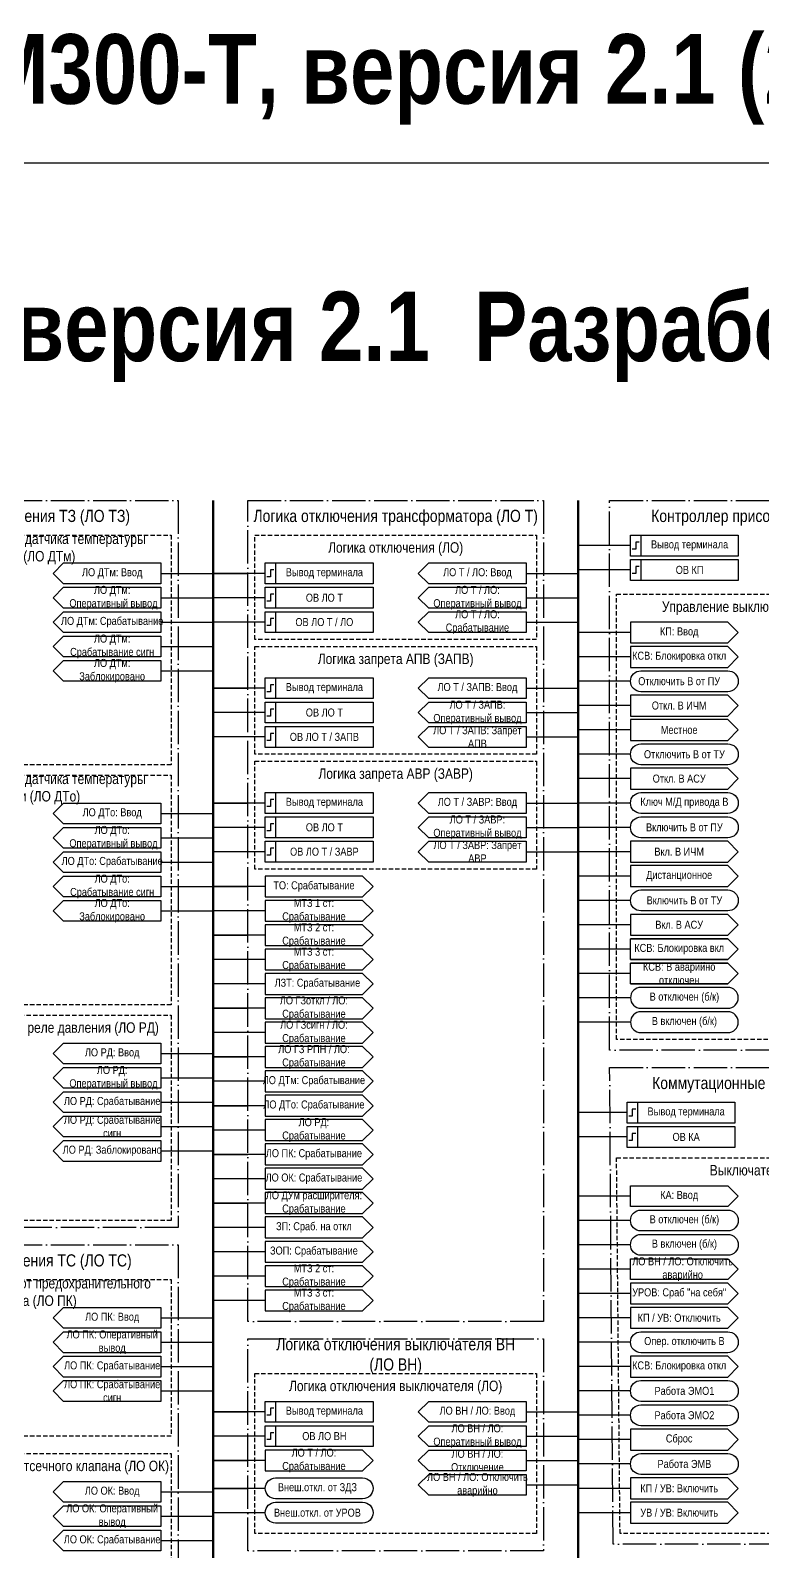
# Model space of a CAD drawing. Header units: millimetres. Extents: x -1595 to 2157, y 0 to 879.
# Drawn here: x -1082.5 to -872, y 441.8 to 879.1 of the extents above; entities that cross this region are included whole.
import ezdxf

# ---------------------------------------------------------------- set-up
doc = ezdxf.new("R2010")
doc.units = ezdxf.units.MM
doc.linetypes.add('ACAD_ISO04W100', pattern=[30, 24, -3, 0, -3])
doc.linetypes.add('штриховая2', pattern=[0.375, 0.25, -0.125])
doc.layers.add('TEXT', color=7, linetype='Continuous', lineweight=25)
doc.layers.add('Основная', color=7, linetype='Continuous')
doc.styles.add('2.5_Gost_RD', font='ARIALN.TTF', dxfattribs={"height": 2.5})
doc.styles.add('3.5_Gost_RD', font='ARIALN.TTF', dxfattribs={"height": 3.5})

msp = doc.modelspace()

# ---------------------------------------------------------------- linework, layer by layer
at = {"lineweight": 100, "ltscale": 100}
for p, q in [((-1030, 744), (-1030, 112)), ((-925, 744), (-925, 112))]:
    msp.add_line(p, q, dxfattribs=at)
at = {"ltscale": 100}
for p, q in [((-910, 731), (-925, 731)), ((-1045, 723), (-1030, 723)), ((-1015, 723), (-1030, 723)), ((-1030, 723), (-1020, 723)), ((-940, 723), (-925, 723)), ((-910, 724), (-925, 724)), ((-1045, 716), (-1030, 716)), ((-1015, 716), (-1030, 716)), ((-940, 716), (-925, 716)), ((-1045, 709), (-1030, 709)), ((-1015, 709), (-1030, 709)), ((-940, 709), (-925, 709)), ((-910, 706), (-925, 706)), ((-1045, 702), (-1030, 702)), ((-910, 699), (-925, 699)), ((-1045, 695), (-1030, 695)), ((-910, 692), (-925, 692)), ((-1015, 690), (-1030, 690)), ((-1030, 690), (-1020, 690)), ((-940, 690), (-925, 690)), ((-1015, 683), (-1030, 683)), ((-940, 683), (-925, 683)), ((-910, 685), (-925, 685)), ((-968, 679), (-971, 676)), ((-910, 678), (-925, 678)), ((-1015, 676), (-1030, 676)), ((-971, 676), (-968, 673)), ((-940, 676), (-925, 676)), ((-910, 671), (-925, 671)), ((-910, 664), (-925, 664)), ((-1015, 657), (-1030, 657)), ((-1030, 657), (-1020, 657)), ((-940, 657), (-925, 657)), ((-910, 657), (-925, 657)), ((-1045, 654), (-1030, 654)), ((-1015, 650), (-1030, 650)), ((-940, 650), (-925, 650)), ((-910, 650), (-925, 650)), ((-1045, 647), (-1030, 647)), ((-1015, 643), (-1030, 643)), ((-968, 646), (-971, 643)), ((-971, 643), (-968, 640)), ((-940, 643), (-925, 643)), ((-910, 643), (-925, 643)), ((-1045, 640), (-1030, 640)), ((-910, 636), (-925, 636)), ((-1045, 633), (-1030, 633)), ((-1015, 633), (-1030, 633)), ((-1030, 633), (-1020, 633)), ((-1045, 626), (-1030, 626)), ((-1015, 626), (-1030, 626)), ((-910, 629), (-925, 629)), ((-910, 622), (-925, 622)), ((-1015, 619), (-1030, 619)), ((-1030, 619), (-1020, 619)), ((-910, 615), (-925, 615)), ((-1015, 612), (-1030, 612)), ((-910, 608), (-925, 608)), ((-1015, 605), (-1030, 605)), ((-910, 601), (-925, 601)), ((-1015, 598), (-1030, 598)), ((-1030, 598), (-1020, 598)), ((-1015, 591), (-1030, 591)), ((-910, 594), (-925, 594)), ((-1045, 585), (-1030, 585)), ((-1015, 584), (-1030, 584)), ((-1030, 584), (-1020, 584)), ((-1045, 578), (-1030, 578)), ((-1015, 577), (-1030, 577)), ((-1045, 571), (-1030, 571)), ((-1015, 570), (-1030, 570)), ((-1030, 570), (-1020, 570)), ((-911, 568), (-925, 568)), ((-1045, 564), (-1030, 564)), ((-1015, 563), (-1030, 563)), ((-911, 561), (-925, 561)), ((-1045, 557), (-1030, 557)), ((-1015, 556), (-1030, 556)), ((-1030, 556), (-1020, 556)), ((-1015, 549), (-1030, 549)), ((-910, 544), (-925, 544)), ((-1015, 542), (-1030, 542)), ((-1030, 542), (-1020, 542)), ((-1015, 535), (-1030, 535)), ((-910, 537), (-925, 537)), ((-910, 530), (-925, 530)), ((-1015, 528), (-1030, 528)), ((-1015, 521), (-1030, 521)), ((-910, 523), (-925, 523)), ((-910, 516), (-925, 516)), ((-1015, 514), (-1030, 514)), ((-1045, 509), (-1030, 509)), ((-910, 509), (-925, 509)), ((-1045, 502), (-1030, 502)), ((-910, 502), (-925, 502)), ((-1045, 495), (-1030, 495)), ((-910, 495), (-925, 495)), ((-1045, 488), (-1030, 488)), ((-910, 488), (-925, 488)), ((-1015, 482), (-1030, 482)), ((-1030, 482), (-1020, 482)), ((-940, 482), (-925, 482)), ((-910, 481), (-925, 481)), ((-1015, 475), (-1030, 475)), ((-940, 475), (-925, 475)), ((-910, 474), (-925, 474)), ((-1015, 468), (-1030, 468)), ((-1030, 468), (-1020, 468)), ((-940, 468), (-925, 468)), ((-910, 467), (-925, 467)), ((-1015, 460), (-1030, 460)), ((-1030, 460), (-1020, 460)), ((-940, 461), (-925, 461)), ((-910, 460), (-925, 460)), ((-1045, 459), (-1030, 459)), ((-1045, 452), (-1030, 452)), ((-1015, 453), (-1030, 453)), ((-910, 453), (-925, 453)), ((-1045, 445), (-1030, 445))]:
    msp.add_line(p, q, dxfattribs=at)
at = {"color": 3, "ltscale": 100}
msp.add_lwpolyline([(-1595, 841), (-580, 841), (-580, 0), (-1595, 0)], close=True, dxfattribs=at)
at = {"color": 251, "linetype": 'ACAD_ISO04W100', "lineweight": 30, "ltscale": 0.4, "true_color": 0x58595b}
for points in [[(-1125, 744), (-1040, 744), (-1040, 535), (-1125, 535)], [(-1020, 744), (-935, 744), (-935, 508), (-1020, 508)], [(-916, 744), (-831, 744), (-831, 586), (-916, 586)], [(-916, 581), (-831, 581), (-830, 444), (-915, 444)], [(-1125, 530), (-1040, 530), (-1040, 370), (-1125, 370)], [(-1020, 503), (-935, 503), (-935, 442), (-1020, 442)]]:
    msp.add_lwpolyline(points, close=True, dxfattribs=at)
at = {"linetype": 'штриховая2', "ltscale": 5}
for points in [[(-1123, 734), (-1042, 734), (-1042, 668), (-1123, 668)], [(-1018, 734), (-937, 734), (-937, 704), (-1018, 704)], [(-914, 717), (-833, 717), (-833, 589), (-914, 589)], [(-1018, 702), (-937, 702), (-937, 671), (-1018, 671)], [(-1123, 665), (-1042, 665), (-1042, 599), (-1123, 599)], [(-1018, 669), (-937, 669), (-937, 638), (-1018, 638)], [(-1123, 596), (-1042, 596), (-1042, 537), (-1123, 537)], [(-914, 555), (-833, 555), (-832, 447), (-913, 447)], [(-1123, 520), (-1042, 520), (-1042, 475), (-1123, 475)], [(-1018, 493), (-937, 493), (-937, 447), (-1018, 447)], [(-1123, 470), (-1042, 470), (-1042, 425), (-1123, 425)]]:
    msp.add_lwpolyline(points, close=True, dxfattribs=at)
at = {"ltscale": 100}
for points in [[(-910, 734), (-879, 734), (-879, 728), (-910, 728)], [(-910, 734), (-907, 734), (-907, 728), (-910, 728)], [(-1015, 726), (-1012, 726), (-1012, 720), (-1015, 720)], [(-1015, 726), (-984, 726), (-984, 720), (-1015, 720)], [(-910, 727), (-879, 727), (-879, 721), (-910, 721)], [(-910, 727), (-907, 727), (-907, 721), (-910, 721)], [(-1015, 719), (-1012, 719), (-1012, 713), (-1015, 713)], [(-1015, 719), (-984, 719), (-984, 713), (-1015, 713)], [(-1015, 712), (-1012, 712), (-1012, 706), (-1015, 706)], [(-1015, 712), (-984, 712), (-984, 706), (-1015, 706)], [(-1015, 693), (-1012, 693), (-1012, 687), (-1015, 687)], [(-1015, 693), (-984, 693), (-984, 687), (-1015, 687)], [(-910, 688), (-910, 682), (-882, 682), (-879, 685), (-882, 688)], [(-1015, 686), (-1012, 686), (-1012, 680), (-1015, 680)], [(-1015, 686), (-984, 686), (-984, 680), (-1015, 680)], [(-1015, 679), (-1012, 679), (-1012, 673), (-1015, 673)], [(-1015, 679), (-984, 679), (-984, 673), (-1015, 673)], [(-910, 681), (-910, 675), (-882, 675), (-879, 678), (-882, 681)], [(-910, 667), (-910, 661), (-882, 661), (-879, 664), (-882, 667)], [(-1015, 660), (-1012, 660), (-1012, 654), (-1015, 654)], [(-1015, 660), (-984, 660), (-984, 654), (-1015, 654)], [(-1015, 653), (-1012, 653), (-1012, 647), (-1015, 647)], [(-1015, 653), (-984, 653), (-984, 647), (-1015, 647)], [(-1015, 646), (-1012, 646), (-1012, 640), (-1015, 640)], [(-1015, 646), (-984, 646), (-984, 640), (-1015, 640)], [(-910, 646), (-910, 640), (-882, 640), (-879, 643), (-882, 646)], [(-910, 639), (-910, 633), (-882, 633), (-879, 636), (-882, 639)], [(-910, 625), (-910, 619), (-882, 619), (-879, 622), (-882, 625)], [(-911, 571), (-908, 571), (-908, 565), (-911, 565)], [(-911, 571), (-880, 571), (-880, 565), (-911, 565)], [(-911, 564), (-908, 564), (-908, 558), (-911, 558)], [(-911, 564), (-880, 564), (-880, 558), (-911, 558)], [(-882, 541), (-910, 541), (-910, 547), (-882, 547), (-879, 544)], [(-882, 520), (-910, 520), (-910, 526), (-882, 526), (-879, 523)], [(-910, 519), (-910, 513), (-882, 513), (-879, 516), (-882, 519)], [(-910, 512), (-910, 506), (-882, 506), (-879, 509), (-882, 512)], [(-910, 498), (-910, 492), (-882, 492), (-879, 495), (-882, 498)], [(-1015, 485), (-1012, 485), (-1012, 479), (-1015, 479)], [(-1015, 485), (-984, 485), (-984, 479), (-1015, 479)], [(-1015, 478), (-1012, 478), (-1012, 472), (-1015, 472)], [(-1015, 478), (-984, 478), (-984, 472), (-1015, 472)], [(-910, 477), (-910, 471), (-882, 471), (-879, 474), (-882, 477)], [(-910, 463), (-910, 457), (-882, 457), (-879, 460), (-882, 463)], [(-910, 456), (-910, 450), (-882, 450), (-879, 453), (-882, 456)]]:
    msp.add_lwpolyline(points, close=True, dxfattribs=at)
at = {"lineweight": 30, "ltscale": 100}
for points in [[(-907.5, 732), (-908.5, 732), (-908.5, 730), (-909.5, 730)], [(-1012.5, 724), (-1013.5, 724), (-1013.5, 722), (-1014.5, 722)], [(-907.5, 725), (-908.5, 725), (-908.5, 723), (-909.5, 723)], [(-1012.5, 717), (-1013.5, 717), (-1013.5, 715), (-1014.5, 715)], [(-1012.5, 710), (-1013.5, 710), (-1013.5, 708), (-1014.5, 708)], [(-1012.5, 691), (-1013.5, 691), (-1013.5, 689), (-1014.5, 689)], [(-1012.5, 684), (-1013.5, 684), (-1013.5, 682), (-1014.5, 682)], [(-1012.5, 677), (-1013.5, 677), (-1013.5, 675), (-1014.5, 675)], [(-1012.5, 658), (-1013.5, 658), (-1013.5, 656), (-1014.5, 656)], [(-1012.5, 651), (-1013.5, 651), (-1013.5, 649), (-1014.5, 649)], [(-1012.5, 644), (-1013.5, 644), (-1013.5, 642), (-1014.5, 642)], [(-908.5, 569), (-909.5, 569), (-909.5, 567), (-910.5, 567)], [(-908.5, 562), (-909.5, 562), (-909.5, 560), (-910.5, 560)], [(-1012.5, 483), (-1013.5, 483), (-1013.5, 481), (-1014.5, 481)], [(-1012.5, 476), (-1013.5, 476), (-1013.5, 474), (-1014.5, 474)]]:
    msp.add_lwpolyline(points, dxfattribs=at)
at = {"ltscale": 100}
for points in [[(-1076, 723), (-1073, 726), (-1045, 726), (-1045, 720), (-1073, 720), (-1076, 723)], [(-971, 723), (-968, 726), (-940, 726), (-940, 720), (-968, 720), (-971, 723)], [(-1076, 716), (-1073, 719), (-1045, 719), (-1045, 713), (-1073, 713), (-1076, 716)], [(-971, 716), (-968, 719), (-940, 719), (-940, 713), (-968, 713), (-971, 716)], [(-1076, 709), (-1073, 712), (-1045, 712), (-1045, 706), (-1073, 706), (-1076, 709)], [(-1076, 702), (-1073, 705), (-1045, 705), (-1045, 699), (-1073, 699), (-1076, 702)], [(-1076, 695), (-1073, 698), (-1045, 698), (-1045, 692), (-1073, 692), (-1076, 695)], [(-971, 690), (-968, 693), (-940, 693), (-940, 687), (-968, 687), (-971, 690)], [(-971, 683), (-968, 686), (-940, 686), (-940, 680), (-968, 680), (-971, 683)], [(-971, 676), (-968, 679), (-940, 679), (-940, 673), (-968, 673), (-971, 676)], [(-1076, 654), (-1073, 657), (-1045, 657), (-1045, 651), (-1073, 651), (-1076, 654)], [(-971, 657), (-968, 660), (-940, 660), (-940, 654), (-968, 654), (-971, 657)], [(-971, 650), (-968, 653), (-940, 653), (-940, 647), (-968, 647), (-971, 650)], [(-1076, 647), (-1073, 650), (-1045, 650), (-1045, 644), (-1073, 644), (-1076, 647)], [(-1076, 640), (-1073, 643), (-1045, 643), (-1045, 637), (-1073, 637), (-1076, 640)], [(-971, 643), (-968, 646), (-940, 646), (-940, 640), (-968, 640), (-971, 643)], [(-1076, 633), (-1073, 636), (-1045, 636), (-1045, 630), (-1073, 630), (-1076, 633)], [(-984, 633), (-987, 636), (-1015, 636), (-1015, 630), (-987, 630), (-984, 633)], [(-1076, 626), (-1073, 629), (-1045, 629), (-1045, 623), (-1073, 623), (-1076, 626)], [(-984, 626), (-987, 629), (-1015, 629), (-1015, 623), (-987, 623), (-984, 626)], [(-984, 619), (-987, 622), (-1015, 622), (-1015, 616), (-987, 616), (-984, 619)], [(-910, 612), (-882, 612), (-879, 615), (-882, 618), (-910, 618), (-882, 618), (-879, 615), (-882, 612), (-910, 612), (-910, 618)], [(-984, 612), (-987, 615), (-1015, 615), (-1015, 609), (-987, 609), (-984, 612)], [(-984, 605), (-987, 608), (-1015, 608), (-1015, 602), (-987, 602), (-984, 605)], [(-910, 605), (-882, 605), (-879, 608), (-882, 611), (-910, 611), (-882, 611), (-879, 608), (-882, 605), (-910, 605), (-910, 611)], [(-984, 598), (-987, 601), (-1015, 601), (-1015, 595), (-987, 595), (-984, 598)], [(-984, 591), (-987, 594), (-1015, 594), (-1015, 588), (-987, 588), (-984, 591)], [(-1076, 585), (-1073, 588), (-1045, 588), (-1045, 582), (-1073, 582), (-1076, 585)], [(-984, 584), (-987, 587), (-1015, 587), (-1015, 581), (-987, 581), (-984, 584)], [(-1076, 578), (-1073, 581), (-1045, 581), (-1045, 575), (-1073, 575), (-1076, 578)], [(-984, 577), (-987, 580), (-1015, 580), (-1015, 574), (-987, 574), (-984, 577)], [(-1076, 571), (-1073, 574), (-1045, 574), (-1045, 568), (-1073, 568), (-1076, 571)], [(-984, 570), (-987, 573), (-1015, 573), (-1015, 567), (-987, 567), (-984, 570)], [(-1076, 564), (-1073, 567), (-1045, 567), (-1045, 561), (-1073, 561), (-1076, 564)], [(-984, 563), (-987, 566), (-1015, 566), (-1015, 560), (-987, 560), (-984, 563)], [(-1076, 557), (-1073, 560), (-1045, 560), (-1045, 554), (-1073, 554), (-1076, 557)], [(-984, 556), (-987, 559), (-1015, 559), (-1015, 553), (-987, 553), (-984, 556)], [(-984, 549), (-987, 552), (-1015, 552), (-1015, 546), (-987, 546), (-984, 549)], [(-984, 542), (-987, 545), (-1015, 545), (-1015, 539), (-987, 539), (-984, 542)], [(-984, 535), (-987, 538), (-1015, 538), (-1015, 532), (-987, 532), (-984, 535)], [(-984, 528), (-987, 531), (-1015, 531), (-1015, 525), (-987, 525), (-984, 528)], [(-984, 521), (-987, 524), (-1015, 524), (-1015, 518), (-987, 518), (-984, 521)], [(-984, 514), (-987, 517), (-1015, 517), (-1015, 511), (-987, 511), (-984, 514)], [(-1076, 509), (-1073, 512), (-1045, 512), (-1045, 506), (-1073, 506), (-1076, 509)], [(-1076, 502), (-1073, 505), (-1045, 505), (-1045, 499), (-1073, 499), (-1076, 502)], [(-1076, 495), (-1073, 498), (-1045, 498), (-1045, 492), (-1073, 492), (-1076, 495)], [(-1076, 488), (-1073, 491), (-1045, 491), (-1045, 485), (-1073, 485), (-1076, 488)], [(-971, 482), (-968, 485), (-940, 485), (-940, 479), (-968, 479), (-971, 482)], [(-971, 475), (-968, 478), (-940, 478), (-940, 472), (-968, 472), (-971, 475)], [(-984, 468), (-987, 471), (-1015, 471), (-1015, 465), (-987, 465), (-984, 468)], [(-1076, 459), (-1073, 462), (-1045, 462), (-1045, 456), (-1073, 456), (-1076, 459)], [(-1076, 452), (-1073, 455), (-1045, 455), (-1045, 449), (-1073, 449), (-1076, 452)], [(-1076, 445), (-1073, 448), (-1045, 448), (-1045, 442), (-1073, 442), (-1076, 445)]]:
    msp.add_lwpolyline(points, dxfattribs=at)
for points in [[(-907, 689, -1), (-907, 695), (-882, 695, -1), (-882, 689)], [(-907, 668, -1), (-907, 674), (-882, 674, -1), (-882, 668)], [(-907, 654, -1), (-907, 660), (-882, 660, -1), (-882, 654)], [(-907, 647, -1), (-907, 653), (-882, 653, -1), (-882, 647)], [(-907, 626, -1), (-907, 632), (-882, 632, -1), (-882, 626)], [(-907, 598), (-882, 598, 1), (-882, 604), (-907, 604, 1)], [(-907, 591), (-882, 591, 1), (-882, 597), (-907, 597, 1)], [(-907, 534, -1), (-907, 540), (-882, 540, -1), (-882, 534)], [(-907, 527, -1), (-907, 533), (-882, 533, -1), (-882, 527)], [(-907, 499, -1), (-907, 505), (-882, 505, -1), (-882, 499)], [(-907, 485, -1), (-907, 491), (-882, 491, -1), (-882, 485)], [(-907, 478, -1), (-907, 484), (-882, 484, -1), (-882, 478)], [(-907, 464, -1), (-907, 470), (-882, 470, -1), (-882, 464)], [(-1012, 457, -1), (-1012, 463), (-987, 463, -1), (-987, 457)], [(-1012, 450, -1), (-1012, 456), (-987, 456, -1), (-987, 450)]]:
    msp.add_lwpolyline(points, format="xyb", close=True, dxfattribs=at)
at = {"layer": 'TEXT', "ltscale": 100}
for points in [[(-910, 709), (-910, 703), (-882, 703), (-879, 706), (-882, 709)], [(-910, 702), (-910, 696), (-882, 696), (-879, 699), (-882, 702)]]:
    msp.add_lwpolyline(points, close=True, dxfattribs=at)
at = {"layer": 'Основная', "ltscale": 100}
for points in [[(-940, 712), (-940, 706), (-968, 706), (-971, 709), (-968, 712)], [(-940, 471), (-940, 465), (-968, 465), (-971, 468), (-968, 471)], [(-940, 464), (-940, 458), (-968, 458), (-971, 461), (-968, 464)]]:
    msp.add_lwpolyline(points, close=True, dxfattribs=at)

# ---------------------------------------------------------------- texts
at = {"ltscale": 100, "attachment_point": 5}
for s, insert, char_height, width, style in [('{\\fArial Narrow|b1|i0|c204|p34;ФСУ ЮНИТ-М300-Т, версия 2.1 (21.07.25)}', (-1003, 865), 20, 1350, '2.5_Gost_RD'), ('{\\fArial Narrow|b1|i0|c204|p34;ФСУ ЮНИТ-М300-Т, версия 2.1  Разработка  версии 2.2}', (-1003, 791), 20, 1350, '2.5_Gost_RD'), ('Логика отключения (ЛО)', (-977.5, 730), 3, 81, '3.5_Gost_RD'), ('Логика запрета АПВ (ЗАПВ)', (-977.5, 698), 3, 81, '3.5_Gost_RD'), ('Отключить В от ПУ', (-896, 692), 2.3, 28, '2.5_Gost_RD'), ('Откл. В ИЧМ', (-896, 685), 2.3, 28, '2.5_Gost_RD'), ('Местное', (-896, 678), 2.3, 28, '2.5_Gost_RD'), ('Отключить В от ТУ', (-894.5, 671), 2.3, 31, '2.5_Gost_RD'), ('Логика запрета АВР (ЗАВР)', (-977.5, 665), 3, 81, '3.5_Gost_RD'), ('Откл. В АСУ', (-896, 664), 2.3, 28, '2.5_Gost_RD'), ('Ключ М/Д привода В', (-894.5, 657), 2.3, 31, '2.5_Gost_RD'), ('Включить В от ПУ', (-894.5, 650), 2.3, 31, '2.5_Gost_RD'), ('Вкл. В ИЧМ', (-896, 643), 2.3, 28, '2.5_Gost_RD'), ('Дистанционное', (-896, 636), 2.3, 28, '2.5_Gost_RD'), ('Включить В от ТУ', (-894.5, 629), 2.3, 31, '2.5_Gost_RD'), ('МТЗ 1 ст: Срабатывание ', (-1001, 626), 2.3, 28, '2.5_Gost_RD'), ('МТЗ 2 ст: Срабатывание ', (-1001, 619), 2.3, 28, '2.5_Gost_RD'), ('Вкл. В АСУ', (-896, 622), 2.3, 28, '2.5_Gost_RD'), ('МТЗ 3 ст: Срабатывание ', (-1001, 612), 2.3, 28, '2.5_Gost_RD'), ('ЛЗТ: Срабатывание ', (-1000, 605), 2.3, 28, '2.5_Gost_RD'), ('ЛО ПК: Срабатывание', (-1001, 556), 2.3, 26.5331, '2.5_Gost_RD'), ('ЛО ОК: Срабатывание', (-1001, 549), 2.3, 26.3606, '2.5_Gost_RD'), ('ЛО ДУм расширителя: Срабатывание', (-1001, 542), 2.3, 37.4537, '2.5_Gost_RD'), ('В отключен (б/к)', (-894.5, 537), 2.3, 31, '2.5_Gost_RD'), ('В включен (б/к)', (-894.5, 530), 2.3, 31, '2.5_Gost_RD'), ('МТЗ 2 ст: Срабатывание ', (-1001, 521), 2.3, 28, '2.5_Gost_RD'), ('МТЗ 3 ст: Срабатывание ', (-1001, 514), 2.3, 28, '2.5_Gost_RD'), ('УРОВ: Сраб "на себя"', (-896, 516), 2.3, 28, '2.5_Gost_RD'), ('ЛО ПК: Ввод', (-1059, 509), 2.3, 28, '2.5_Gost_RD'), ('КП / УВ: Отключить', (-896, 509), 2.3, 28, '2.5_Gost_RD'), ('ЛО ПК: Оперативный вывод', (-1059, 502), 2.3, 28, '2.5_Gost_RD'), ('Опер. отключить В', (-894.5, 502), 2.3, 31, '2.5_Gost_RD'), ('ЛО ПК: Срабатывание', (-1059, 495), 2.3, 28, '2.5_Gost_RD'), ('ЛО ПК: Срабатывание сигн', (-1059, 488), 2.3, 28, '2.5_Gost_RD'), ('Работа ЭМО1', (-894.5, 488), 2.3, 31, '2.5_Gost_RD'), ('Работа ЭМО2', (-894.5, 481), 2.3, 31, '2.5_Gost_RD'), ('Работа ЭМВ', (-894.5, 467), 2.3, 31, '2.5_Gost_RD'), ('ЛО ОК: Ввод', (-1059, 459), 2.3, 28, '2.5_Gost_RD'), ('Внеш.откл. от ЗДЗ', (-1000, 460), 2.3, 28.1821, '2.5_Gost_RD'), ('ЛО ОК: Оперативный вывод', (-1059, 452), 2.3, 28, '2.5_Gost_RD'), ('Внеш.откл. от УРОВ', (-1000, 453), 2.3, 28.1821, '2.5_Gost_RD'), ('ЛО ОК: Срабатывание', (-1059, 445), 2.3, 28, '2.5_Gost_RD')]:
    msp.add_mtext(s, dxfattribs=dict(at, insert=insert, char_height=char_height, width=width, style=style))
at = {"color": 30, "ltscale": 100, "true_color": 0xef8637, "attachment_point": 5, "style": '3.5_Gost_RD'}
for s, insert, char_height, width in [('Логика отключения ТЗ (ЛО ТЗ)', (-1082.5, 739), 3.5, 85), ('Контроллер присоединения (КП)', (-873.5, 739), 3.5, 85), ('Логика отключения датчика температуры масла (ЛО ДТм)', (-1082.5, 730), 3, 74.7867), ('Управление выключателем (УВ)', (-875, 713), 3, 81), ('Логика отключения датчика температуры обмотки (ЛО ДТо)', (-1082.5, 661), 3, 78.5343), ('Логика отключения от реле давления (ЛО РД)', (-1082.5, 592), 3, 81), ('Логика отключения ТС (ЛО ТС)', (-1082.5, 525), 3.5, 85), ('Логика отключения от предохранительного клапана (ЛО ПК)', (-1082.5, 516), 3, 81), ('Логика отключения выключателя ВН (ЛО ВН)', (-977.5, 498), 3.5, 76.6201), ('Логика отключения выключателя (ЛО)', (-977.5, 489), 3, 81), ('Логика отключения от отсечного клапана (ЛО ОК)', (-1082.5, 466), 3, 81)]:
    msp.add_mtext(s, dxfattribs=dict(at, insert=insert, char_height=char_height, width=width))
at = {"color": 1, "ltscale": 100, "insert": (-977.5, 739), "char_height": 3.5, "width": 85, "attachment_point": 5, "style": '3.5_Gost_RD'}
msp.add_mtext('{\\C30;\\c1938679;Логика отключения трансформатора (ЛО Т)}', dxfattribs=at)
at = {"color": 0, "ltscale": 100, "char_height": 2.3, "width": 28, "attachment_point": 5, "style": '2.5_Gost_RD'}
for s, insert in [('{\\C256;Вывод терминала}', (-893, 731)), ('{\\C256;Вывод терминала}', (-998, 723)), ('{\\C256;ОВ КП}', (-893, 724)), ('{\\C256;Вывод терминала}', (-998, 690)), ('{\\C256;Вывод терминала}', (-998, 657)), ('{\\C256;Вывод терминала}', (-894, 568)), ('{\\C256;ОВ КА}', (-894, 561)), ('{\\C256;КА: Ввод}', (-896, 544)), ('{\\C256;Вывод терминала}', (-998, 482))]:
    msp.add_mtext(s, dxfattribs=dict(at, insert=insert))
at = {"color": 30, "ltscale": 100, "true_color": 0xf7941d, "attachment_point": 5, "style": '3.5_Gost_RD'}
for s, insert, char_height, width in [('{\\C30;\\c3639023;Коммутационные аппараты (КА)}', (-873.5, 576), 3.5, 85), ('{\\C30;\\c3639023;Выключатель (В)}', (-873.5, 551), 3, 81)]:
    msp.add_mtext(s, dxfattribs=dict(at, insert=insert, char_height=char_height, width=width))
at = {"layer": 'TEXT', "ltscale": 100, "char_height": 2.3, "attachment_point": 5, "style": '2.5_Gost_RD'}
for s, insert, width in [('ЛО ДТм: Ввод', (-1059, 723), 28), ('ЛО Т / ЛО: Ввод', (-954, 723), 28), ('ЛО ДТм:  \\P Оперативный вывод', (-1059, 716), 28), ('ЛО Т / ЛО: Оперативный вывод', (-954, 716), 28), ('ЛО ДТм: Срабатывание', (-1059, 709), 28), ('ЛО Т / ЛО: Срабатывание', (-954, 709), 28), ('ЛО ДТм: Срабатывание сигн', (-1059, 702), 28), ('КП: Ввод', (-896, 706), 28), ('КСВ: Блокировка откл', (-896, 699), 28), ('ЛО ДТм: Заблокировано', (-1059, 695), 28), ('ЛО Т / ЗАПВ: Ввод', (-954, 690), 28), ('ЛО Т / ЗАПВ: Оперативный вывод', (-954, 683), 28), ('ЛО Т / ЗАПВ: Запрет АПВ', (-954, 676), 28), ('ЛО Т / ЗАВР: Ввод', (-954, 657), 28), ('ЛО ДТо: Ввод', (-1059, 654), 28), ('ЛО Т / ЗАВР: Оперативный вывод', (-954, 650), 28), ('ЛО ДТо:  \\P Оперативный вывод', (-1059, 647), 28), ('ЛО Т / ЗАВР: Запрет АВР', (-954, 643), 28), ('ЛО ДТо: Срабатывание', (-1059, 640), 28), ('ЛО ДТо: Срабатывание сигн', (-1059, 633), 28), ('ЛО ДТо: Заблокировано', (-1059, 626), 28), ('КСВ: Блокировка вкл', (-896, 615), 28), ('ЛО ГЗоткл / ЛО: Срабатывание', (-1001, 598), 28), ('В отключен (б/к)', (-894.5, 601), 31), ('В включен (б/к)', (-894.5, 594), 31), ('ЛО ГЗсигн / ЛО: Срабатывание', (-1001, 591), 28), ('ЛО РД: Ввод', (-1059, 585), 28), ('ЛО ГЗ РПН / ЛО: Срабатывание', (-1001, 584), 28), ('ЛО РД:  \\P Оперативный вывод', (-1059, 578), 28), ('ЛО РД: Срабатывание', (-1059, 571), 28), ('ЛО РД: Срабатывание сигн', (-1059, 564), 28), ('ЛО РД: Заблокировано', (-1059, 557), 27.284), ('ЗП: Сраб. на откл', (-1001, 535), 28), ('ЗОП: Срабатывание', (-1001, 528), 28), ('ЛО ВН / ЛО: Отключить аварийно', (-895, 523), 29.7284), ('КСВ: Блокировка откл', (-896, 495), 28), ('ЛО ВН / ЛО: Ввод', (-954, 482), 28), ('ЛО ВН / ЛО: Оперативный вывод', (-954, 475), 28), ('Сброс', (-896, 474), 28), ('ЛО ВН / ЛО: Отключение', (-954, 468), 28), ('ЛО ВН / ЛО: Отключить аварийно', (-954, 461), 29.7284), ('КП / УВ: Включить', (-896, 460), 28), ('УВ / УВ: Включить', (-896, 453), 28)]:
    msp.add_mtext(s, dxfattribs=dict(at, insert=insert, width=width))
at = {"layer": 'TEXT', "color": 0, "ltscale": 100, "char_height": 2.3, "attachment_point": 5, "style": '2.5_Gost_RD'}
for s, insert, width in [('{\\C256;ОВ ЛО Т}', (-998, 716), 28), ('{\\C256;ОВ ЛО Т / ЛО}', (-998, 709), 28), ('{\\C256;ОВ ЛО Т}', (-998, 683), 28), ('{\\C256;ОВ ЛО Т}', (-998, 650), 28), ('{\\C256;КСВ: В аварийно отключен}', (-896, 608), 28), ('{\\C256;ЛО ДТм: Срабатывание}', (-1001, 577), 28), ('{\\C256;ЛО ДТо: Срабатывание}', (-1001, 570), 28), ('{\\C256;ЛО РД: Срабатывание}', (-1001, 563), 25.2389), ('{\\C256;ОВ ЛО ВН}', (-998, 475), 28)]:
    msp.add_mtext(s, dxfattribs=dict(at, insert=insert, width=width))
at = {"layer": 'Основная', "color": 0, "ltscale": 100, "char_height": 2.3, "width": 28, "attachment_point": 5, "style": '2.5_Gost_RD'}
for s, insert in [('{\\C256;ОВ ЛО Т / ЗАПВ}', (-998, 676)), ('{\\C256;ОВ ЛО Т / ЗАВР}', (-998, 643)), ('{\\C256;ТО: Срабатывание}', (-1001, 633)), ('{\\C256;ЛО Т / ЛО: Срабатывание}', (-1001, 468))]:
    msp.add_mtext(s, dxfattribs=dict(at, insert=insert))

doc.saveas('drawing.dxf')
